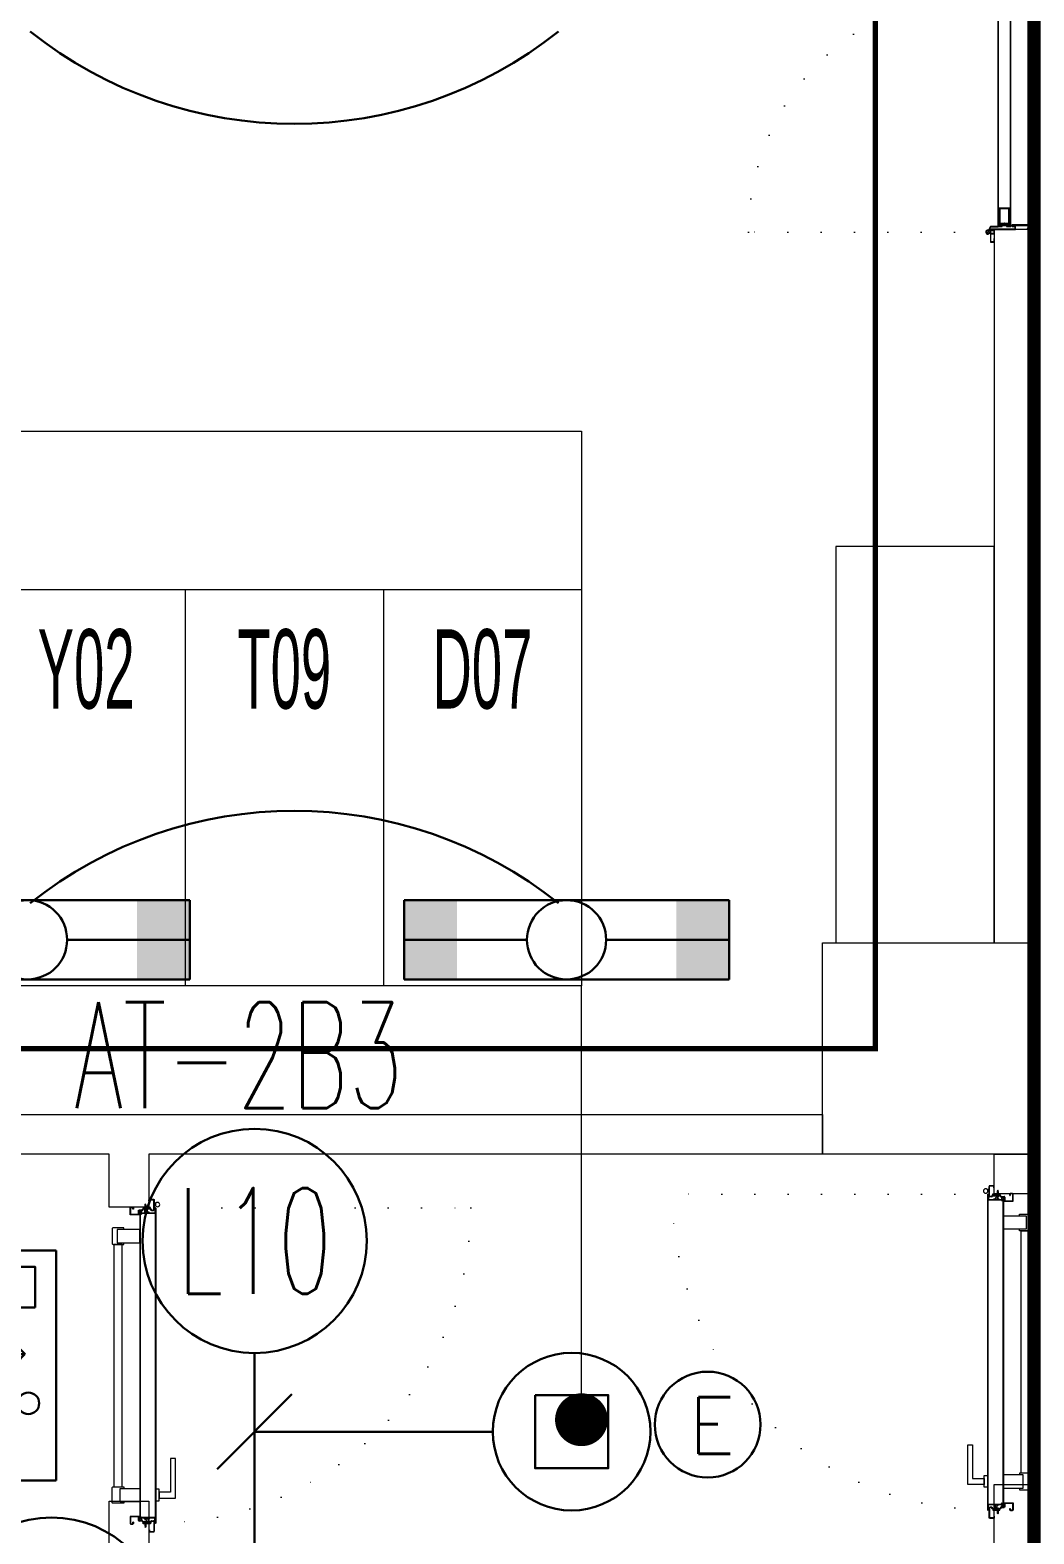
# Model space of a CAD drawing. Header units: metres. Extents: x -13316 to 152404, y -3899 to 30226.
# Drawn here: x 62760 to 63140, y 3376 to 3946 of the extents above; entities that cross this region are included whole.
import ezdxf
from ezdxf.enums import TextEntityAlignment as Align

# ---------------------------------------------------------------- set-up
doc = ezdxf.new("R2010")
doc.units = ezdxf.units.M
doc.header["$LTSCALE"] = 100
doc.header["$MEASUREMENT"] = 0
doc.linetypes.add('DOT2', pattern=[0.125, 0, -0.125])
doc.linetypes.add('HIDDEN', pattern=[0.375, 0.25, -0.125])
doc.layers.get('0').update_dxf_attribs({"color": 9, "lineweight": 9})
for name, color, linetype, lineweight in [('00', 9, 'Continuous', 9), ('01', 9, 'Continuous', 9), ('05', 9, 'Continuous', 9), ('06B', 9, 'Continuous', 9), ('06C', 9, 'Continuous', 9), ('06D', 9, 'Continuous', 9), ('09', 9, 'Continuous', 9), ('10', 9, 'Continuous', 9), ('14', 9, 'Continuous', 9), ('20', 9, 'DOT2', 9), ('21_mahal200', 9, 'Continuous', 9), ('E-1x8 W ACİL ÇIKIŞ ARMATÜRÜ (TİP2)', 7, 'Continuous', 30), ('E-2x36 W SIVAÜSTÜ FLUORESAN ARMATÜR (ETANŞ)', 7, 'Continuous', 30), ('E-60W PL DOWNLIGHT ARMATÜR (SIVAÜSTÜ)', 7, 'Continuous', 30), ('E-ACİL AYDINLATMA KİTİ', 7, 'Continuous', 30), ('E-KABLO', 7, 'Continuous', 30), ('E-LINYE', 7, 'Continuous', 30)]:
    doc.layers.add(name, color=color, linetype=linetype, lineweight=lineweight)
doc.styles.add('Arial', font='arial.ttf', dxfattribs={"height": 2.5})
doc.styles.add('E-YAZI', font='txttw.shx')
doc.styles.add('MuuM_TEXT-STANDART', font='ARIALN.TTF')
doc.dimstyles.new('MuuM_DIM200', dxfattribs={"dimscale": 20, "dimtxt": 2, "dimasz": 1, "dimexe": 1, "dimexo": 1, "dimgap": 1, "dimtad": 1, "dimdec": 1, "dimrnd": 0.5, "dimdsep": 46, "dimtxsty": 'MuuM_TEXT-STANDART', "dimblk": 'ARCHTICK', "dimcen": 0, "dimdle": 0.15, "dimclrd": 256, "dimclre": 256, "dimclrt": 256, "dimadec": 0, "dimazin": 0, "dimtfac": 5, "dimtdec": 1, "dimtix": 1, "dimtmove": 2, "dimatfit": 3, "dimldrblk": 'DOT', "dimfxl": 3, "dimfxlon": 1, "dimtolj": 1, "dimlwd": -1, "dimlwe": -1, "dimarcsym": 0})

# ---------------------------------------------------------------- blocks, each defined once
blk = doc.blocks.new('100_1x8 W ACİL ÇIKIŞ ARMATÜRÜ (TİP2)')
at = {"layer": 'E-1x8 W ACİL ÇIKIŞ ARMATÜRÜ (TİP2)', "color": 4}
for p, q in [((-3.4, 0), (-3.4, 3.4)), ((-3.4, 3.4), (3.4, 3.4)), ((3.4, 3.4), (3.4, 0)), ((3.4, 0), (-3.4, 0))]:
    blk.add_line(p, q, dxfattribs=at)
at = {"layer": 'E-1x8 W ACİL ÇIKIŞ ARMATÜRÜ (TİP2)', "color": 1}
for p, q in [((-1.305, 2.317), (-2.331, 0.937)), ((-0.16, 1.989), (0.335, 2.471)), ((0.34, 2.476), (0.34, 0.934)), ((0.34, 2.476), (0.84, 1.989)), ((-1.882, 2.125), (-2.072, 1.87)), ((-1.448, 2.125), (-1.882, 2.125)), ((-1.484, 1.378), (-1.818, 1.627)), ((-2.821, 0.937), (-2.331, 0.937)), ((-1.608, 1.01), (-2.039, 1.33)), ((-1.608, 1.01), (-1.608, 0.516))]:
    blk.add_line(p, q, dxfattribs=at)
blk.add_lwpolyline([(1.715, 2.777), (2.92, 2.777), (2.92, 0.623), (1.715, 0.623)], close=True, dxfattribs=at)
blk.add_circle((-1.115, 2.574), 0.32, dxfattribs=at)
blk = doc.blocks.new('100_60W PL DOWNLIGHT ARMATÜR (SIVAÜSTÜ)')
at = {"layer": 'E-60W PL DOWNLIGHT ARMATÜR (SIVAÜSTÜ)', "color": 3}
blk.add_lwpolyline([(-0.865, 0.865), (0.865, 0.865), (0.865, -0.865), (-0.865, -0.865)], close=True, dxfattribs=at)
at = {"layer": 'E-60W PL DOWNLIGHT ARMATÜR (SIVAÜSTÜ)', "color": 4}
blk.add_circle((0, 0), 1.865, dxfattribs=at)
blk = doc.blocks.new('100_ACİL AYDINLATMA KİTİ')
at = {"layer": 'E-ACİL AYDINLATMA KİTİ', "color": 3}
blk.add_circle((0, 0), 1.251, dxfattribs=at)
at = {"layer": 'E-ACİL AYDINLATMA KİTİ', "color": 3, "style": 'E-YAZI'}
blk.add_text('E', height=1.34, dxfattribs=at).set_placement((-0.448, -0.694))
blk = doc.blocks.new('100_2x36 W SIVAÜSTÜ FLUORESAN ARMATÜR (ETANŞ)')
at = {"layer": 'E-2x36 W SIVAÜSTÜ FLUORESAN ARMATÜR (ETANŞ)', "color": 4}
for p, q in [((-6.15, 1.5), (6.15, 1.5)), ((-6.15, 1.5), (-6.15, -1.5)), ((6.15, 1.5), (6.15, -1.5)), ((-1.5, 0), (-6.15, 0)), ((1.5, 0), (6.15, 0)), ((-6.15, -1.5), (6.15, -1.5))]:
    blk.add_line(p, q, dxfattribs=at)
blk.add_circle((0, 0), 1.5, dxfattribs=at)
for points in [[(-4.15, 1.5), (-4.15, -1.5), (-6.15, 1.5), (-6.15, -1.5)], [(4.15, 1.5), (4.15, -1.5), (6.15, 1.5), (6.15, -1.5)]]:
    blk.add_solid(points, dxfattribs=at)
blk = doc.blocks.new('p-kolon_80x80')
blk.add_lwpolyline([(-40, -40), (40, -40), (40, 40), (-40, 40)], close=True)
blk = doc.blocks.new('1.bod.mimari.elk')
at = {"layer": '01', "xscale": -1, "rotation": 180}
blk.add_blockref('p-kolon_80x80', (6780, -5390), dxfattribs=at)
blk = doc.blocks.new('p-işyeri')
at = {"color": 0, "const_width": 2}
blk.add_lwpolyline([(200, 0), (200, 700), (-200, 700), (-200, 0)], close=True, dxfattribs=at)
blk = doc.blocks.new('*U21')
at = {"ltscale": 15}
for p, q in [((-24.9, 0.9), (-25.7, 0)), ((-24.9, -0.9), (-25.7, 0)), ((-22.9, 1.5), (-24.9, 0.9)), ((-22.9, 1.5), (-22.9, -1.5)), ((-21.2, -2.7), (-18.1, 2.8)), ((-21, -2.7), (-17.9, 2.7)), ((-19.7, -2.7), (-16.6, 2.8)), ((-19.5, -2.7), (-16.4, 2.7)), ((-18.5, 1.5), (-18.3, 2)), ((-18.2, -2.7), (-15.1, 2.8)), ((-18, -2.7), (-14.9, 2.7)), ((-17, 1.5), (-16.8, 2)), ((-16.7, -2.7), (-13.6, 2.8)), ((-16.5, -2.7), (-13.4, 2.7)), ((-15.5, 1.5), (-15.3, 2)), ((-15.2, -2.7), (-12.1, 2.8)), ((-15, -2.7), (-11.9, 2.7)), ((-14, 1.5), (-13.8, 2)), ((-13.7, -2.7), (-10.6, 2.8)), ((-13.5, -2.7), (-10.4, 2.7)), ((-12.5, 1.5), (-12.3, 2)), ((-12.2, -2.7), (-9.1, 2.8)), ((-12, -2.7), (-8.9, 2.7)), ((-11, 1.5), (-10.8, 2)), ((-10.7, -2.7), (-7.6, 2.8)), ((-10.5, -2.7), (-7.4, 2.7)), ((-9.5, 1.5), (-9.3, 2)), ((-9.2, -2.7), (-6.1, 2.8)), ((-9, -2.7), (-5.9, 2.7)), ((-8, 1.5), (-7.8, 2)), ((-7.7, -2.7), (-4.6, 2.8)), ((-7.5, -2.7), (-4.4, 2.7)), ((-6.5, 1.5), (-6.3, 2)), ((-6.2, -2.7), (-3.1, 2.8)), ((-6, -2.7), (-2.9, 2.7)), ((-5, 1.5), (-4.8, 2)), ((-4.7, -2.7), (-1.6, 2.8)), ((-4.5, -2.7), (-1.4, 2.7)), ((-3.5, 1.5), (-3.3, 2)), ((-2, 1.5), (-1.8, 2)), ((-0.5, 4.2), (-1.5, 1.5)), ((0, 0.5), (-0.6, 0.5)), ((-24.9, -0.9), (-22.9, -1.5)), ((-8.6, -1.5), (-22.9, -1.5)), ((-21.2, -2.7), (-20.9, -1.5)), ((-20.3, -1.5), (-19.1, -1.5)), ((-19.7, -2.7), (-19.4, -1.5)), ((-18.8, -1.5), (-17.6, -1.5)), ((-18.2, -2.7), (-17.9, -1.5)), ((-17.3, -1.5), (-16.1, -1.5)), ((-16.7, -2.7), (-16.4, -1.5)), ((-15.8, -1.5), (-14.6, -1.5)), ((-15.2, -2.7), (-14.9, -1.5)), ((-14.3, -1.5), (-13.1, -1.5)), ((-13.7, -2.7), (-13.4, -1.5)), ((-12.8, -1.5), (-11.6, -1.5)), ((-12.2, -2.7), (-11.9, -1.5)), ((-11.3, -1.5), (-10.1, -1.5)), ((-10.7, -2.7), (-10.4, -1.5)), ((-9.8, -1.5), (-8.6, -1.5)), ((-9.2, -2.7), (-8.9, -1.5)), ((-8.3, -1.5), (-7.1, -1.5)), ((-7.7, -2.7), (-7.4, -1.5)), ((-6.8, -1.5), (-5.6, -1.5)), ((-6.2, -2.7), (-5.9, -1.5)), ((-5.3, -1.5), (-4.1, -1.5)), ((-4.7, -2.7), (-4.4, -1.5)), ((-3.8, -1.5), (-2.1, -1.5)), ((-0.5, -4.2), (-1.5, -1.5)), ((0, -0.5), (-0.6, -0.5))]:
    blk.add_line(p, q, dxfattribs=at)
for p, q in [((-6.9, 1.5), (-22.9, 1.5)), ((-17.4, 1.5), (-18.6, 1.5)), ((-15.9, 1.5), (-17.1, 1.5)), ((-14.4, 1.5), (-15.6, 1.5)), ((-12.9, 1.5), (-14.1, 1.5)), ((-11.4, 1.5), (-12.6, 1.5)), ((-9.9, 1.5), (-11.1, 1.5)), ((-8.4, 1.5), (-9.6, 1.5)), ((-6.9, 1.5), (-8.1, 1.5)), ((-5.4, 1.5), (-6.6, 1.5)), ((-3.9, 1.5), (-5.1, 1.5)), ((-2.4, 1.5), (-3.6, 1.5)), ((-1.5, 1.5), (-2.1, 1.5)), ((0, 0.5), (0, 4.1)), ((-1.5, -1.5), (-2.1, -1.5)), ((0, -0.5), (0, -4.1))]:
    blk.add_line(p, q)
for centre, radius, start, end in [((-26, 3.9), 3.92, 274.361, 322.10246), ((-26, -3.9), 3.92, 37.89754, 85.639), ((-18, 2.8), 0.0971, 330.32042, 150.32042), ((-16.5, 2.8), 0.0971, 330.32042, 150.32042), ((-15, 2.8), 0.0971, 330.32042, 150.32042), ((-13.5, 2.8), 0.0971, 330.32042, 150.32042), ((-12, 2.8), 0.0971, 330.32042, 150.32042), ((-10.5, 2.8), 0.0971, 330.32042, 150.32042), ((-9, 2.8), 0.0971, 330.32042, 150.32042), ((-7.5, 2.8), 0.0971, 330.32042, 150.32042), ((-6, 2.8), 0.0971, 330.32042, 150.32042), ((-4.5, 2.8), 0.0971, 330.32042, 150.32042), ((-3, 2.8), 0.0971, 330.32042, 150.32042), ((-1.5, 2.8), 0.0971, 330.32042, 150.32042), ((-0.6, 0), 0.486, 90, 270), ((-0.3, 4.1), 0.25, 0, 150.08641), ((-21.1, -2.7), 0.0971, 150.32042, 330.32042), ((-19.6, -2.7), 0.0971, 150.32042, 330.32042), ((-18.1, -2.7), 0.0971, 150.32042, 330.32042), ((-16.6, -2.7), 0.0971, 150.32042, 330.32042), ((-15.1, -2.7), 0.0971, 150.32042, 330.32042), ((-13.6, -2.7), 0.0971, 150.32042, 330.32042), ((-12.1, -2.7), 0.0971, 150.32042, 330.32042), ((-10.6, -2.7), 0.0971, 150.32042, 330.32042), ((-9.1, -2.7), 0.0971, 150.32042, 330.32042), ((-7.6, -2.7), 0.0971, 150.32042, 330.32042), ((-6.1, -2.7), 0.0971, 150.32042, 330.32042), ((-4.6, -2.7), 0.0971, 150.32042, 330.32042), ((-0.3, -4.1), 0.25, 209.91359, 0)]:
    blk.add_arc(centre, radius, start, end, dxfattribs=at)
blk = doc.blocks.new('conta')
at = {"ltscale": 10}
for p, q in [((-2649.88, 5344.46), (-2649.78, 5344.3)), ((-2649.87, 5345.53), (-2649.81, 5345.61)), ((-2649.78, 5344.3), (-2649.74, 5344.3)), ((-2649.72, 5345.4), (-2649.28, 5345.4)), ((-2649.25, 5345.41), (-2649.09, 5345.51)), ((-2648.97, 5344.05), (-2648.78, 5343.8)), ((-2648.87, 5344.09), (-2648.7, 5343.86)), ((-2648.83, 5344.87), (-2648.56, 5345.24)), ((-2648.77, 5345.12), (-2648.63, 5345.3)), ((-2648.71, 5343.79), (-2648.71, 5343.79)), ((-2648.56, 5345.31), (-2648.56, 5345.31))]:
    blk.add_line(p, q, dxfattribs=at)
for centre, radius, start, end in [((-2653.03, 5345), 3.19, 350.46739, 8.93723), ((-2649.87, 5344.47), 0.02, 170.46739, 213.74513), ((-2649.83, 5345.5), 0.05, 140.63452, 188.93723), ((-2649.74, 5345.58), 0.0696, 22.24275, 159.25804), ((-2650.94, 5345.01), 1.24, 340.33821, 16.77718), ((-2649.74, 5344.58), 0.03, 160.33821, 273.26661), ((-2649.72, 5345.37), 0.03, 90, 196.77718), ((-2649.56, 5341.55), 3.01, 80.43616, 93.26661), ((-2649.28, 5345.45), 0.05, 270, 303.00619), ((-2649.22, 5344.14), 0.231, 353.95711, 81.90038), ((-2649.08, 5345.49), 0.03, 4.79721, 123.00619), ((-2649.06, 5344.54), 0.03, 260.43616, 338.70659), ((-2650.22, 5344.99), 1.27, 338.70659, 23.04177), ((-2648.89, 5344.11), 0.1, 173.95711, 217.26527), ((-2649.01, 5345.57), 0.05, 18.79511, 42.1429), ((-2651.17, 5344.83), 2.33, 7.58966, 18.79511), ((-2658.2, 5345.19), 9.36, 353.68569, 357.8537), ((-2648.79, 5344.15), 0.1, 173.68569, 217.26527), ((-2648.81, 5345.15), 0.05, 187.58966, 322.73473), ((-2648.79, 5344.84), 0.05, 142.73473, 180.2669), ((-2648.74, 5343.83), 0.05, 217.26527, 307.26527), ((-2648.74, 5343.83), 0.05, 307.26527, 37.26527), ((-2648.59, 5345.27), 0.05, 52.73473, 142.73473), ((-2648.59, 5345.27), 0.05, 322.73473, 52.73473)]:
    blk.add_arc(centre, radius, start, end, dxfattribs=at)
for points, knots in [([(-2649.74, 5344.31), (-2649.74, 5344.34), (-2649.7, 5344.52), (-2649.59, 5344.33), (-2649.34, 5344.36), (-2649.23, 5344.37), (-2649.18, 5344.37)], [0, 0, 0, 0, 0.1008757, 0.3841126, 0.5436166, 0.6906785, 0.6906785, 0.6906785, 0.6906785]), ([(-2648.98, 5345.6), (-2649, 5345.63), (-2649.09, 5345.71), (-2649.23, 5345.44), (-2649.32, 5345.74), (-2649.39, 5345.46), (-2649.51, 5345.75), (-2649.59, 5345.5), (-2649.65, 5345.57), (-2649.68, 5345.61)], [0.0086373, 0.0086373, 0.0086373, 0.0086373, 0.1097304, 0.3133405, 0.4430081, 0.5658764, 0.7165186, 0.8527974, 0.9648495, 0.9648495, 0.9648495, 0.9648495])]:
    blk.add_open_spline(points, degree=3, knots=knots, dxfattribs=at)
blk = doc.blocks.new('p-yn_sackasa')
at = {"layer": '10', "linetype": 'Continuous'}
for p, q in [((0, 6.16), (0, 6.9)), ((0.01, 6.9), (0.01, 6.15)), ((0.14, 6.9), (0.14, 6.16)), ((0.15, 6.9), (0.15, 6.16)), ((2.69, 7.16), (0.26, 7.16)), ((2.69, 7.15), (0.26, 7.15)), ((2.69, 7.02), (0.26, 7.02)), ((0.26, 7.01), (2.69, 7.01)), ((0.26, 6.05), (0.76, 6.05)), ((0.75, 6.04), (0.26, 6.04)), ((0.26, 5.91), (0.75, 5.91)), ((0.76, 5.9), (0.26, 5.9)), ((0.75, 5.91), (0.75, 6.04)), ((0.76, 5.9), (0.76, 6.05)), ((2.8, 3.29), (2.8, 6.9)), ((2.81, 3.29), (2.81, 6.9)), ((2.94, 3.29), (2.94, 6.9)), ((2.95, 3.29), (2.95, 6.9)), ((-2.19, 0), (-2.19, -0.15)), ((0.67, -0.71), (0.67, 2.27)), ((0.69, -0.71), (0.69, 2.27)), ((0.81, -0.71), (0.81, 2.27)), ((0.83, -0.71), (0.83, 2.27)), ((0.92, 2.33), (0.95, 2.32)), ((0.93, 2.34), (0.95, 2.33)), ((1.01, 2.46), (0.99, 2.47)), ((0.99, 2.46), (1.01, 2.45)), ((1.11, 2.52), (1.11, 3.73)), ((1.12, 2.52), (1.12, 3.73)), ((1.25, 3.73), (1.25, 2.52)), ((1.26, 2.52), (1.26, 3.73)), ((1.37, 3.98), (2.49, 3.98)), ((2.49, 3.97), (1.37, 3.97)), ((1.37, 3.84), (2.49, 3.84)), ((2.49, 3.83), (1.37, 3.83)), ((2.6, 3.69), (2.5, 3.36)), ((2.51, 3.35), (2.61, 3.69)), ((2.73, 3.65), (2.63, 3.32)), ((2.74, 3.64), (2.64, 3.31)), ((-2.95, -0.25), (-2.95, -1.75)), ((-2.94, -1.75), (-2.94, -0.25)), ((-2.81, -0.25), (-2.81, -1.75)), ((-2.8, -0.25), (-2.8, -1.75)), ((-2.19, 0), (-2.7, 0)), ((-2.2, -0.01), (-2.7, -0.01)), ((-2.2, -0.14), (-2.7, -0.14)), ((-2.19, -0.15), (-2.7, -0.15)), ((1.01, -1.85), (-2.7, -1.85)), ((1.01, -1.86), (-2.7, -1.86)), ((-2.7, -1.99), (1.01, -1.99)), ((1.01, -2), (-2.7, -2)), ((-2.2, -0.14), (-2.2, -0.01)), ((0.92, -0.77), (0.95, -0.76)), ((0.93, -0.78), (0.95, -0.77)), ((0.99, -0.89), (1.01, -0.88)), ((1.01, -0.89), (0.99, -0.91)), ((1.11, -0.96), (1.11, -1.75)), ((1.12, -0.96), (1.12, -1.75)), ((1.25, -0.96), (1.25, -1.75)), ((1.26, -0.96), (1.26, -1.75))]:
    blk.add_line(p, q, dxfattribs=at)
for points in [[(0.15, 2.14), (0.67, 2.14), (0.67, -0.54), (0.15, -0.54)], [(0.15, 2.14), (0.41, 2.14), (0.41, -0.54), (0.15, -0.54)]]:
    blk.add_lwpolyline(points, close=True, dxfattribs=at)
for centre, radius, start, end in [((0.26, 6.9), 0.261, 90, 180), ((0.26, 6.16), 0.261, 180, 270), ((0.26, 6.9), 0.249, 90, 180), ((0.26, 6.16), 0.249, 181.345, 271.3502), ((0.26, 6.9), 0.122, 90, 180), ((0.26, 6.16), 0.122, 180, 270), ((0.26, 6.9), 0.11, 90, 180), ((0.26, 6.16), 0.11, 180, 270), ((2.69, 6.9), 0.261, 0, 90), ((2.69, 6.9), 0.249, 0, 90), ((2.69, 6.9), 0.122, 0, 90), ((2.69, 6.9), 0.11, 0, 90), ((0.89, 2.27), 0.219, 63.2153, 180), ((0.89, 2.27), 0.206, 63.2169, 180), ((0.89, 2.27), 0.0801, 63.215, 180), ((0.89, 2.27), 0.0674, 63.2144, 180), ((1.04, 2.52), 0.206, 243.2197, 0), ((1.04, 2.52), 0.219, 243.2148, 0), ((1.04, 2.52), 0.0801, 243.2203, 0), ((1.04, 2.52), 0.0674, 243.2129, 0), ((1.37, 3.73), 0.253, 90, 180), ((1.37, 3.73), 0.24, 90, 180), ((1.37, 3.73), 0.114, 90, 180), ((1.37, 3.73), 0.101, 90, 180), ((2.49, 3.72), 0.261, 342.8602, 90), ((2.49, 3.72), 0.249, 342.8613, 90), ((2.49, 3.72), 0.122, 342.8607, 90), ((2.49, 3.72), 0.11, 342.8621, 90), ((2.72, 3.29), 0.232, 162.8601, 0), ((2.72, 3.29), 0.219, 162.8613, 0), ((2.72, 3.29), 0.0927, 162.8605, 0), ((2.72, 3.29), 0.0801, 162.8624, 0), ((-2.7, -0.25), 0.253, 90, 180), ((-2.7, -1.75), 0.253, 180, 270), ((-2.7, -0.25), 0.24, 90, 180), ((-2.7, -1.75), 0.24, 180, 270), ((-2.7, -0.25), 0.114, 90, 180), ((-2.7, -1.75), 0.114, 180, 270), ((-2.7, -0.25), 0.101, 90, 180), ((-2.7, -1.75), 0.101, 180, 270), ((0.89, -0.71), 0.219, 180, 296.785), ((0.89, -0.71), 0.206, 180, 296.7851), ((0.89, -0.71), 0.0801, 180, 296.785), ((0.89, -0.71), 0.0674, 180, 180.5245), ((0.89, -0.71), 0.0674, 180, 296.7871), ((1.04, -0.96), 0.219, 0, 116.7854), ((1.04, -0.96), 0.206, 0, 116.7836), ((1.04, -0.96), 0.0801, 0, 116.7811), ((1.04, -0.96), 0.0674, 0, 116.7871), ((1.01, -1.75), 0.114, 270, 0), ((1.01, -1.75), 0.24, 270, 0), ((1.01, -1.75), 0.101, 270, 0), ((1.01, -1.75), 0.253, 270, 0)]:
    blk.add_arc(centre, radius, start, end, dxfattribs=at)
at = {"layer": '10', "xscale": 0.0842696629213483, "yscale": 0.0842696629213483, "zscale": 0.0842696629213483}
blk.add_blockref('*U21', (0.95, 1.35), dxfattribs=at)
at = {"layer": '14', "xscale": -0.7887640449438696, "yscale": 0.7887640449438696, "zscale": 0.7887640449438204, "rotation": 90}
blk.add_blockref('conta', (4217.78, -2086.42), dxfattribs=at)
blk = doc.blocks.new('*U629')
at = {"layer": '06D'}
for points in [[(8.5, 9.56), (7.87, 9.56), (7.87, 13.56, -0.414214), (8.25, 13.93), (13.75, 13.93, -0.414214), (14.12, 13.56), (14.12, 9.56), (13.5, 9.56)], [(111.5, 9.56), (112.12, 9.56), (112.12, 13.56, 0.414214), (111.75, 13.93), (106.25, 13.93, 0.414214), (105.87, 13.56), (105.87, 9.56), (106.5, 9.56)]]:
    blk.add_lwpolyline(points, format="xyb", dxfattribs=at)
for points in [[(8.5, 12.06), (13.5, 12.06), (13.5, 3.44), (8.5, 3.44)], [(14.12, 13.31), (105.87, 13.31), (105.87, 10.18), (14.12, 10.18)], [(111.5, 10.94), (106.5, 10.94), (106.5, 3.44), (111.5, 3.44)]]:
    blk.add_lwpolyline(points, close=True, dxfattribs=at)
for points in [[(110.12, -3.81), (110.12, -10.06), (95.12, -10.06), (95.12, -8.19), (107.87, -8.19), (107.87, -8.19), (107.87, -3.81), (110.12, -3.81)], [(111.2, -2.56), (111.2, -3.81), (106.8, -3.81), (106.8, -2.56), (111.2, -2.56)]]:
    blk.add_lwpolyline(points, dxfattribs=at)
at = {"layer": '10', "ltscale": 10}
for p, q in [((2, 1.51), (1, 1.51)), ((2, 1.31), (1, 1.31)), ((1, 0.91), (2, 0.26)), ((2, 0.26), (2, 1.76)), ((2, 1.76), (2.3, 1.76)), ((2, -0.17), (2, 0.26)), ((2.3, -2.19), (2.3, 3.34)), ((2.3, 1.76), (2.3, 0.26)), ((2.3, 0.26), (2.3, -0.17)), ((2.4, 3.44), (117.6, 3.44)), ((2.45, -2.29), (2.45, 3.24)), ((2.5, 3.29), (117.5, 3.29)), ((117.55, -2.29), (117.55, 3.24)), ((117.7, -2.19), (117.7, 3.34)), ((117.7, 1.76), (118, 1.76)), ((117.7, 1.33), (117.7, 1.76)), ((117.7, 1.76), (118, 1.76)), ((117.7, 1.33), (117.7, 1.76)), ((117.7, -0.17), (117.7, 1.33)), ((117.7, -0.17), (117.7, 1.33)), ((118, 1.76), (118, 1.33)), ((118, 1.76), (118, 1.33)), ((118, 1.33), (118, -0.17)), ((119, 0.68), (118, 1.33)), ((118, 1.33), (118, -0.17)), ((119, 0.68), (118, 1.33)), ((118, 0.28), (119, 0.28)), ((118, 0.28), (119, 0.28)), ((118, 0.08), (119, 0.08)), ((118, 0.08), (119, 0.08)), ((-1.6, -2.73), (-1.73, -2.62)), ((-1.6, -2.73), (-1.73, -2.62)), ((-1.22, -2.16), (-1.22, -2.29)), ((-1.22, -2.16), (-1.05, -2.16)), ((-1.22, -2.16), (-1.22, -2.29)), ((-1.22, -2.16), (-1.05, -2.16)), ((-1.05, -2), (-1.05, -2.43)), ((-1.05, -2), (-1.05, -2.43)), ((-0.84, -2), (-0.84, -2.43)), ((-0.84, -2), (-0.84, -2.43)), ((0.3, -2.46), (0.3, -2.34)), ((0.4, -2.24), (2.25, -2.24)), ((0.4, -2.56), (119.6, -2.56)), ((0.45, -2.41), (0.45, -2.39)), ((0.45, -2.39), (2.35, -2.39)), ((0.45, -2.41), (119.54, -2.41)), ((2.3, -0.17), (2, -0.17)), ((119.54, -2.39), (117.65, -2.39)), ((118, -0.17), (117.7, -0.17)), ((118, -0.17), (117.7, -0.17)), ((119.6, -2.24), (117.75, -2.24)), ((119.55, -2.41), (119.55, -2.39)), ((119.7, -2.46), (119.7, -2.34))]:
    blk.add_line(p, q, dxfattribs=at)
blk.add_circle((-0.95, -3.26), 0.843, dxfattribs=at)
blk.add_circle((-0.95, -3.26), 0.843, dxfattribs=at)
for centre, radius, start, end in [((2.4, 3.34), 0.1, 90, 180), ((2.5, 3.24), 0.05, 90, 180), ((117.56, 3.3), 0.141, 14.9271, 75.0729), ((-0.95, -3.26), 1.01, 105.7139, 140.5908), ((-0.95, -3.26), 1.01, 105.7139, 140.5908), ((-0.42, -2.26), 0.428, 142.379, 203.648), ((-0.42, -2.26), 0.428, 142.379, 203.648), ((-0.42, -2.26), 0.302, 119.9685, 254.4476), ((-0.42, -2.26), 0.302, 119.9685, 254.4476), ((0.4, -2.34), 0.1, 90, 180), ((0.4, -2.46), 0.1, 180, 270), ((0.45, -2.39), 0.005, 90, 180), ((0.45, -2.41), 0.005, 180, 270), ((2.25, -2.19), 0.05, 270, 0), ((2.35, -2.29), 0.1, 270, 0), ((117.65, -2.29), 0.1, 180, 270), ((117.75, -2.19), 0.05, 180, 270), ((119.54, -2.39), 0.005, 0, 90), ((119.54, -2.41), 0.005, 270, 360), ((119.6, -2.34), 0.1, 0, 90), ((119.6, -2.46), 0.1, 270, 0)]:
    blk.add_arc(centre, radius, start, end, dxfattribs=at)
at = {"layer": '20'}
blk.add_lwpolyline([(0.3, -2.4), (0.3, -121.8, 0.414214), (119.7, -2.4, -1)], format="xyb", dxfattribs=at)
blk.add_blockref('p-yn_sackasa', (0, 0))
at = {"xscale": -1}
blk.add_blockref('p-yn_sackasa', (120, 0), dxfattribs=at)
blk = doc.blocks.new('prf-scr2')
at = {"linetype": 'DOT2', "ltscale": 10}
blk.add_line((0, 0.19), (0, -1.06), dxfattribs=at)
for p, q in [((0.09, -0.24), (-0.09, -0.2)), ((-0.09, -0.24), (0.09, -0.28)), ((0.09, -0.32), (-0.09, -0.28)), ((-0.09, -0.32), (0.09, -0.36)), ((0.09, -0.4), (-0.09, -0.36)), ((-0.09, -0.4), (0.09, -0.44)), ((0.09, -0.48), (-0.09, -0.44)), ((-0.09, -0.48), (0.09, -0.52)), ((0.09, -0.56), (-0.09, -0.52)), ((-0.09, -0.56), (0.09, -0.6)), ((0.09, -0.64), (-0.09, -0.6)), ((-0.09, -0.64), (0.09, -0.68)), ((0.09, -0.72), (-0.09, -0.68)), ((-0.09, -0.72), (0.09, -0.76)), ((0.06, -0.84), (-0.08, -0.76)), ((-0.07, -0.8), (0.06, -0.84)), ((0.09, -0.17), (0, -0.15)), ((0, -0.18), (0.09, -0.2))]:
    blk.add_line(p, q)
blk.add_lwpolyline([(0.23, 0), (-0.23, 0), (-0.23, -0.01), (-0.12, -0.14), (0.12, -0.14), (0.23, -0.01), (0.23, 0)], close=True)
for points in [[(0.23, -0.01), (-0.23, -0.01)], [(-0.09, -0.14), (-0.09, -0.2), (-0.12, -0.22), (-0.12, -0.23), (-0.09, -0.24), (-0.09, -0.28), (-0.12, -0.3), (-0.12, -0.31), (-0.09, -0.32), (-0.09, -0.36), (-0.12, -0.38), (-0.12, -0.39), (-0.09, -0.4), (-0.09, -0.44), (-0.12, -0.46), (-0.12, -0.46), (-0.09, -0.48), (-0.09, -0.52), (-0.12, -0.54), (-0.12, -0.54), (-0.09, -0.56), (-0.09, -0.6), (-0.12, -0.62), (-0.12, -0.62), (-0.09, -0.64), (-0.09, -0.68), (-0.12, -0.69), (-0.12, -0.7), (-0.09, -0.72), (-0.09, -0.73), (-0.08, -0.76), (-0.1, -0.77), (-0.1, -0.78), (-0.07, -0.8), (-0.01, -0.94), (0, -0.95), (0.01, -0.94), (0.08, -0.76), (0.09, -0.76), (0.12, -0.74), (0.12, -0.73), (0.09, -0.72), (0.09, -0.68), (0.12, -0.66), (0.12, -0.66), (0.09, -0.64), (0.09, -0.6), (0.12, -0.58), (0.12, -0.58), (0.09, -0.56), (0.09, -0.52), (0.12, -0.5), (0.12, -0.5), (0.09, -0.48), (0.09, -0.44), (0.12, -0.43), (0.12, -0.42), (0.09, -0.4), (0.09, -0.36), (0.12, -0.35), (0.12, -0.34), (0.09, -0.32), (0.09, -0.28), (0.12, -0.27), (0.12, -0.26), (0.09, -0.24), (0.09, -0.2), (0.12, -0.19), (0.12, -0.18), (0.09, -0.17), (0.09, -0.14)]]:
    blk.add_lwpolyline(points)
blk = doc.blocks.new('gr-p-barel kilitli kapı kolu')
at = {"flags": 128}
for points in [[(-0.9, 0.8), (-0.9, 4.9), (-11.7, 4.9), (-11.7, 6.7), (0.9, 6.7), (0.9, 0.8)], [(-0.8, 5), (0.8, 6.6)]]:
    blk.add_lwpolyline(points, dxfattribs=at)
blk.add_lwpolyline([(-2.75, 0), (-2.75, 0.7), (2.75, 0.7), (2.75, 0)])
blk.add_lwpolyline([(-1.3, 0.7), (1.3, 0.7), (1.3, 0.8), (-1.3, 0.8)], close=True)
blk = doc.blocks.new('p-de-02')
at = {"layer": '06C'}
blk.add_lwpolyline([(106.3, -16.61, 1), (106.3, -15.81), (104.3, -15.81), (104.3, -16.61), (106.41, -16.61)], format="xyb", dxfattribs=at)
blk.add_arc((106.3, -16.21), 0.5, 233.1301, 126.8699, dxfattribs=at)
at = {"layer": '09'}
for p, q in [((108.1, -16.71), (108.1, -16.55)), ((108.2, -16.71), (108.2, -16.55)), ((108.3, -16.55), (108.3, -16.71)), ((108.4, -16.71), (108.4, -16.55)), ((108.5, -16.55), (108.5, -16.71)), ((108.6, -16.71), (108.6, -16.55)), ((108.7, -16.55), (108.7, -16.71)), ((108.8, -16.55), (108.8, -16.71)), ((109.3, -21.85), (109.3, -21.7)), ((109.4, -21.7), (109.4, -21.85)), ((109.5, -21.85), (109.5, -21.7)), ((109.6, -21.7), (109.6, -21.85)), ((109.7, -21.85), (109.7, -21.7)), ((109.8, -21.7), (109.8, -21.85)), ((109.9, -21.85), (109.9, -21.7)), ((110, -21.85), (110, -21.7))]:
    blk.add_line(p, q, dxfattribs=at)
at = {"layer": '10'}
for points in [[(14.2, -6.8, -0.414214), (14.3, -6.7), (18.7, -6.7, -0.414214), (18.8, -6.8), (18.8, -14.1), (19, -14.1), (19, -6.8, 0.414214), (18.7, -6.5), (14.3, -6.5, 0.414214), (14, -6.8), (14, -7.7, 0.414214), (14.3, -8), (15.4, -8), (15.4, -7.8), (14.3, -7.8, -0.414214), (14.2, -7.7)], [(19, -9.7, -0.414214), (19.3, -9.4), (20.3, -9.4, -0.414214), (20.6, -9.7), (20.6, -16.1, -0.414214), (20.3, -16.4, -0.414214), (20, -16.1), (20, -15.2), (19, -15.2), (19, -24.2, -0.414214), (18.7, -24.5), (14.3, -24.5, -0.414214), (14, -24.2), (14, -23.3, -0.414214), (14.3, -23), (15.4, -23), (15.4, -23.2), (14.3, -23.2, 0.414214), (14.2, -23.3), (14.2, -24.2, 0.414214), (14.3, -24.3), (18.7, -24.3, 0.414214), (18.8, -24.2), (18.8, -15), (20.2, -15), (20.2, -16.1, 0.414214), (20.3, -16.2, 0.414214), (20.4, -16.1), (20.4, -9.7, 0.414214), (20.3, -9.6), (19.3, -9.6, 0.414214), (19.2, -9.7), (19.2, -10.6), (19, -10.6)], [(198.6, -9.7, 0.414214), (198.3, -9.4), (197.3, -9.4, 0.414214), (197, -9.7), (197, -16.1, 0.414214), (197.3, -16.4, 0.414214), (197.6, -16.1), (197.6, -15.2), (198.6, -15.2), (198.6, -24.2, 0.414214), (198.9, -24.5), (203.3, -24.5, 0.414214), (203.6, -24.2), (203.6, -23.3, 0.414214), (203.3, -23), (202.2, -23), (202.2, -23.2), (203.3, -23.2, -0.414214), (203.4, -23.3), (203.4, -24.2, -0.414214), (203.3, -24.3), (198.9, -24.3, -0.414214), (198.8, -24.2), (198.8, -15), (197.4, -15), (197.4, -16.1, -0.414214), (197.3, -16.2, -0.414214), (197.2, -16.1), (197.2, -9.7, -0.414214), (197.3, -9.6), (198.3, -9.6, -0.414214), (198.4, -9.7), (198.4, -10.6), (198.6, -10.6)], [(203.4, -6.8, 0.414214), (203.3, -6.7), (198.9, -6.7, 0.414214), (198.8, -6.8), (198.8, -14.1), (198.6, -14.1), (198.6, -6.8, -0.414214), (198.9, -6.5), (203.3, -6.5, -0.414214), (203.6, -6.8), (203.6, -7.7, -0.414214), (203.3, -8), (202.2, -8), (202.2, -7.8), (203.3, -7.8, 0.414214), (203.4, -7.7)], [(18.42, -25.01), (19.8, -24.37), (19.8, -21.5), (20, -21.5), (20, -24.5), (18.53, -25.18, -14.796002)], [(199.18, -25.01), (197.8, -24.37), (197.8, -21.5), (197.6, -21.5), (197.6, -24.5), (199.07, -25.18, 14.796002)]]:
    blk.add_lwpolyline(points, format="xyb", close=True, dxfattribs=at)
for points in [[(108.2, -20.05), (108.2, -18.05), (108.5, -18.05), (108.5, -17.01), (20.3, -17.01), (20.3, -18.05), (20.6, -18.05), (20.6, -20.05), (20.3, -20.05), (20.3, -18.35), (20, -18.35), (20, -16.71), (108.8, -16.71), (108.8, -18.35), (108.5, -18.35), (108.5, -20.05)], [(109.9, -20.05), (109.9, -18.05), (109.6, -18.05), (109.6, -17.01), (197.3, -17.01), (197.3, -18.05), (197, -18.05), (197, -20.05), (197.3, -20.05), (197.3, -18.35), (197.6, -18.35), (197.6, -16.71), (109.3, -16.71), (109.3, -18.35), (109.6, -18.35), (109.6, -20.05)], [(108.2, -18.05), (108.2, -20.05), (108.8, -20.05), (108.8, -21.7), (20, -21.7), (20, -20.05), (20.6, -20.05), (20.6, -18.05), (20.9, -18.05), (20.9, -20.35), (20.3, -20.35), (20.3, -21.4), (108.5, -21.4), (108.5, -20.35), (107.9, -20.35), (107.9, -18.05), (108.2, -18.05)], [(109.9, -18.05), (109.9, -20.05), (109.3, -20.05), (109.3, -21.7), (197.6, -21.7), (197.6, -20.05), (197, -20.05), (197, -18.05), (196.7, -18.05), (196.7, -20.35), (197.3, -20.35), (197.3, -21.4), (109.6, -21.4), (109.6, -20.35), (110.2, -20.35), (110.2, -18.05), (109.9, -18.05)]]:
    blk.add_lwpolyline(points, dxfattribs=at)
for points in [[(110, -16.05), (108.1, -16.05), (108.1, -16.55), (110.6, -16.55), (110.6, -16.55), (110.6, -16.05)], [(20.9, -17.2), (26.9, -17.2), (26.9, -21.2), (20.9, -21.2)], [(21.2, -17.5), (26.6, -17.5), (26.6, -20.9), (21.2, -20.9)], [(107.9, -17.2), (101.9, -17.2), (101.9, -21.2), (107.9, -21.2)], [(107.6, -17.5), (102.2, -17.5), (102.2, -20.9), (107.6, -20.9)], [(108.1, -22.35), (110, -22.35), (110, -21.85), (108.1, -21.85), (107.5, -21.85), (107.5, -22.35)], [(110.2, -17.2), (116.2, -17.2), (116.2, -21.2), (110.2, -21.2)], [(110.5, -17.5), (115.9, -17.5), (115.9, -20.9), (110.5, -20.9)], [(196.7, -17.2), (192.7, -17.2), (192.7, -21.2), (196.7, -21.2)], [(196.4, -17.5), (193, -17.5), (193, -20.9), (196.4, -20.9)]]:
    blk.add_lwpolyline(points, close=True, dxfattribs=at)
for centre in [(17.85, -25.5), (199.75, -25.5)]:
    blk.add_circle(centre, 0.55, dxfattribs=at)
at = {"layer": '20'}
for p, q in [((17.85, -25.5), (17.85, -116.03)), ((199.75, -25.5), (199.75, -116.03))]:
    blk.add_line(p, q, dxfattribs=at)
at = {"layer": '20', "linetype": 'HIDDEN'}
for points in [[(18.6, -24.3), (18.6, -23), (17.1, -23), (17.1, -24.3)], [(18.4, -24.99), (18.4, -23.2), (17.3, -23.2), (17.3, -24.99)], [(199, -24.3), (199, -23), (200.5, -23), (200.5, -24.3)], [(199.2, -24.99), (199.2, -23.2), (200.3, -23.2), (200.3, -24.99)]]:
    blk.add_lwpolyline(points, dxfattribs=at)
at = {"layer": '20'}
for centre, start, end in [((17.85, -25.5), 270, 2.4057), ((199.75, -25.5), 177.5943, 270)]:
    blk.add_arc(centre, 90.53, start, end, dxfattribs=at)
at = {"layer": '06B', "xscale": -1}
blk.add_blockref('gr-p-barel kilitli kapı kolu', (117.3, -16.69), dxfattribs=at)
at = {"layer": '06B', "rotation": 180}
blk.add_blockref('gr-p-barel kilitli kapı kolu', (117.3, -21.71), dxfattribs=at)
at = {"layer": '10', "xscale": -1, "rotation": 90}
for p in [(20.3, -19.2), (109.6, -19.2)]:
    blk.add_blockref('prf-scr2', p, dxfattribs=at)
at = {"layer": '10', "rotation": 270}
for p in [(108.5, -19.2), (197.3, -19.2)]:
    blk.add_blockref('prf-scr2', p, dxfattribs=at)
blk = doc.blocks.new('*U628')
at = {"layer": '06D'}
for points in [[(8.5, 9.56), (7.87, 9.56), (7.87, 13.56, -0.414214), (8.25, 13.93), (13.75, 13.93, -0.414214), (14.12, 13.56), (14.12, 9.56), (13.5, 9.56)], [(111.5, 9.56), (112.12, 9.56), (112.12, 13.56, 0.414214), (111.75, 13.93), (106.25, 13.93, 0.414214), (105.87, 13.56), (105.87, 9.56), (106.5, 9.56)]]:
    blk.add_lwpolyline(points, format="xyb", dxfattribs=at)
for points in [[(105.87, 13.31), (14.12, 13.31), (14.12, 10.18), (105.87, 10.18)], [(111.5, 12.06), (106.5, 12.06), (106.5, 3.44), (111.5, 3.44)], [(8.5, 10.94), (13.5, 10.94), (13.5, 3.44), (8.5, 3.44)]]:
    blk.add_lwpolyline(points, close=True, dxfattribs=at)
for points in [[(8.8, -2.56), (8.8, -3.81), (13.2, -3.81), (13.2, -2.56), (8.8, -2.56)], [(9.87, -3.81), (9.87, -10.06), (24.87, -10.06), (24.87, -8.19), (12.12, -8.19), (12.12, -8.19), (12.12, -3.81), (9.87, -3.81)]]:
    blk.add_lwpolyline(points, dxfattribs=at)
at = {"layer": '10', "ltscale": 10}
for p, q in [((1, 0.68), (2, 1.33)), ((1, 0.68), (2, 1.33)), ((2, 0.28), (1, 0.28)), ((2, 0.28), (1, 0.28)), ((2, 0.08), (1, 0.08)), ((2, 0.08), (1, 0.08)), ((2, 1.76), (2, 1.33)), ((2.3, 1.76), (2, 1.76)), ((2, 1.76), (2, 1.33)), ((2.3, 1.76), (2, 1.76)), ((2, 1.33), (2, -0.17)), ((2, 1.33), (2, -0.17)), ((2.3, -2.19), (2.3, 3.34)), ((2.3, 1.33), (2.3, 1.76)), ((2.3, 1.33), (2.3, 1.76)), ((2.3, -0.17), (2.3, 1.33)), ((2.3, -0.17), (2.3, 1.33)), ((117.6, 3.44), (2.4, 3.44)), ((2.45, -2.29), (2.45, 3.24)), ((117.5, 3.29), (2.5, 3.29)), ((117.55, -2.29), (117.55, 3.24)), ((117.7, -2.19), (117.7, 3.34)), ((117.7, 1.76), (117.7, 0.26)), ((118, 1.76), (117.7, 1.76)), ((117.7, 0.26), (117.7, -0.17)), ((118, 0.26), (118, 1.76)), ((118, 1.51), (119, 1.51)), ((118, 1.31), (119, 1.31)), ((119, 0.91), (118, 0.26)), ((118, -0.17), (118, 0.26)), ((0.3, -2.46), (0.3, -2.34)), ((0.4, -2.24), (2.25, -2.24)), ((119.6, -2.56), (0.4, -2.56)), ((0.45, -2.41), (0.45, -2.39)), ((0.45, -2.39), (2.35, -2.39)), ((119.54, -2.41), (0.45, -2.41)), ((2, -0.17), (2.3, -0.17)), ((2, -0.17), (2.3, -0.17)), ((119.54, -2.39), (117.65, -2.39)), ((117.7, -0.17), (118, -0.17)), ((119.6, -2.24), (117.75, -2.24)), ((119.55, -2.41), (119.55, -2.39)), ((119.7, -2.46), (119.7, -2.34)), ((120.84, -2), (120.84, -2.43)), ((120.84, -2), (120.84, -2.43)), ((121.05, -2), (121.05, -2.43)), ((121.05, -2), (121.05, -2.43)), ((121.22, -2.16), (121.05, -2.16)), ((121.22, -2.16), (121.05, -2.16)), ((121.22, -2.16), (121.22, -2.29)), ((121.22, -2.16), (121.22, -2.29)), ((121.6, -2.73), (121.73, -2.62)), ((121.6, -2.73), (121.73, -2.62))]:
    blk.add_line(p, q, dxfattribs=at)
blk.add_circle((120.95, -3.26), 0.843, dxfattribs=at)
blk.add_circle((120.95, -3.26), 0.843, dxfattribs=at)
for centre, radius, start, end in [((2.44, 3.3), 0.141, 104.9271, 165.0729), ((117.5, 3.24), 0.05, 0, 90), ((117.6, 3.34), 0.1, 0, 90), ((0.4, -2.34), 0.1, 90, 180), ((0.4, -2.46), 0.1, 180, 270), ((0.45, -2.39), 0.005, 90, 180), ((0.45, -2.41), 0.005, 180, 270), ((2.25, -2.19), 0.05, 270, 0), ((2.35, -2.29), 0.1, 270, 0), ((117.65, -2.29), 0.1, 180, 270), ((117.75, -2.19), 0.05, 180, 270), ((119.54, -2.39), 0.005, 0, 90), ((119.54, -2.41), 0.005, 270, 360), ((119.6, -2.34), 0.1, 0, 90), ((119.6, -2.46), 0.1, 270, 0), ((120.42, -2.26), 0.302, 285.5524, 60.0315), ((120.42, -2.26), 0.302, 285.5524, 60.0315), ((120.42, -2.26), 0.428, 336.352, 37.621), ((120.42, -2.26), 0.428, 336.352, 37.621), ((120.95, -3.26), 1.01, 39.4092, 74.2861), ((120.95, -3.26), 1.01, 39.4092, 74.2861)]:
    blk.add_arc(centre, radius, start, end, dxfattribs=at)
at = {"layer": '20'}
blk.add_lwpolyline([(119.7, -2.4), (119.7, -121.8, -0.414214), (0.3, -2.4, 1)], format="xyb", dxfattribs=at)
blk.add_blockref('p-yn_sackasa', (0, 0))
at = {"xscale": -1}
blk.add_blockref('p-yn_sackasa', (120, 0), dxfattribs=at)
blk = doc.blocks.new('p-birim')
blk.add_lwpolyline([(0, 0), (1, 0), (1, 1), (0, 1)], close=True)
blk = doc.blocks.new('_ArchTick')
at = {"color": 0, "linetype": 'ByBlock', "const_width": 0.15}
blk.add_lwpolyline([(-0.5, -0.5), (0.5, 0.5)], dxfattribs=at)
blk = doc.blocks.new('_Dot')
at = {"color": 0, "linetype": 'ByBlock', "lineweight": -2}
blk.add_line((-0.5, 0), (-1, 0), dxfattribs=at)
at = {"color": 0, "linetype": 'ByBlock', "const_width": 0.5}
blk.add_lwpolyline([(-0.25, 0, 1), (0.25, 0, 1)], format="xyb", close=True, dxfattribs=at)
blk = doc.blocks.new('0_roomno2')
blk.add_lwpolyline([(19.375, -10.5), (0, -10.5), (0, 0), (19.375, 0)], close=True)
for points in [[(0, -3), (19.375, -3)], [(8.125, -3), (8.125, -10.5)], [(11.875, -3), (11.875, -10.5)], [(15.625, -3), (15.625, -10.5)], [(0, -6.75), (8.125, -6.75)]]:
    blk.add_lwpolyline(points)
at = {"style": 'MuuM_TEXT-STANDART', "width": 0.6}
blk.add_text('H:', height=1.5, dxfattribs=at).set_placement((0.35, -8.608), align=Align.MIDDLE_LEFT)
at = {"style": 'Arial'}
blk.add_attdef('ODANO', (0, 1.17), '', height=2, dxfattribs=at)
blk.add_attdef('MEKANADI', text='', height=2, dxfattribs=at).set_placement((0.35, -3), align=Align.BOTTOM_LEFT)
at = {"style": 'MuuM_TEXT-STANDART', "width": 0.6}
for tag, p in [('YER01', (10, -4.5)), ('TAVAN01', (13.75, -4.5)), ('DUVAR01', (17.5, -4.5)), ('YER02', (10, -6.75)), ('TAVAN02', (13.75, -6.75)), ('DUVAR02', (17.5, -6.75)), ('YER03', (10, -9)), ('TAVAN03', (13.75, -9)), ('DUVAR03', (17.5, -9))]:
    blk.add_attdef(tag, text='', height=1.5, dxfattribs=at).set_placement(p, align=Align.MIDDLE_CENTER)
for tag, p in [('M2', (0.35, -4.875)), ('TEMIZTAVANYUKSEKLIGI', (1.8, -8.608))]:
    blk.add_attdef(tag, text='', height=1.5, dxfattribs=at).set_placement(p, align=Align.MIDDLE_LEFT)
blk = doc.blocks.new('1.bod.mimari1.elk')
at = {"layer": '00'}
for points in [[(6805, -5080), (6805, -5350), (6820, -5350), (6820, -5080), (6805, -5080)], [(6805, -5630), (6805, -5555), (6820, -5555), (6820, -5630), (6805, -5630), (6805, -5630)], [(6470, -5580), (6470, -5561.28), (6485, -5561.28), (6485, -5630)]]:
    blk.add_lwpolyline(points, dxfattribs=at)
for points in [[(6140, -5415), (6740, -5415), (6740, -5430), (6740, -5430), (6485, -5430), (6485, -5450), (6470, -5450), (6470, -5430), (6140, -5430), (6140, -5415), (6140, -5415)], [(6805, -5445), (6805, -5430), (6820, -5430), (6820, -5445), (6805, -5445)]]:
    blk.add_lwpolyline(points, close=True, dxfattribs=at)
at = {"layer": '20', "ltscale": 2, "const_width": 5}
blk.add_lwpolyline([(6820, -6550), (6060, -6550), (6060, -4550), (6820, -4550)], close=True, dxfattribs=at)
at = {"layer": '05', "xscale": 60.00000000000003, "yscale": 150}
blk.add_blockref('p-birim', (6745, -5350), dxfattribs=at)
at = {"layer": '06D', "color": 89, "linetype": 'HIDDEN', "true_color": 0x2e4d23, "rotation": 90}
blk.add_blockref('p-işyeri', (6760, -5190), dxfattribs=at)
at = {"layer": '10', "xscale": -1}
for name, p, rotation in [('p-de-02', (6828, -5098.8), 270), ('*U629', (6485, -5450), 90), ('*U628', (6805, -5564.85), 270)]:
    blk.add_blockref(name, p, dxfattribs=dict(at, rotation=rotation))
at = {"layer": '21_mahal200'}
ref = blk.add_blockref('0_roomno2', (6261.23, -5156.28), dxfattribs=dict(at, xscale=20, yscale=20, zscale=20))
ref.add_attrib('ODANO', 'B1-34', (6261.23, -5147.63), dxfattribs={"layer": '0', "height": 40, "style": 'Arial'})
ref.add_attrib('MEKANADI', 'Y.G.H.', dxfattribs={"layer": '0', "height": 40, "style": 'Arial'}).set_placement((6268.23, -5216.28), align=Align.BOTTOM_LEFT)
ref.add_attrib('M2', '#### m2', dxfattribs={"layer": '0', "height": 30, "style": 'MuuM_TEXT-STANDART', "width": 0.6}).set_placement((6268.23, -5253.78), align=Align.MIDDLE_LEFT)
ref.add_attrib('TEMIZTAVANYUKSEKLIGI', '2.90 M', dxfattribs={"layer": '0', "height": 30, "style": 'MuuM_TEXT-STANDART', "width": 0.6}).set_placement((6297.23, -5328.43), align=Align.MIDDLE_LEFT)
ref.add_attrib('YER01', 'Y02', dxfattribs={"layer": '0', "height": 30, "style": 'MuuM_TEXT-STANDART', "width": 0.6}).set_placement((6461.23, -5246.28), align=Align.MIDDLE_CENTER)
ref.add_attrib('TAVAN01', 'T09', dxfattribs={"layer": '0', "height": 30, "style": 'MuuM_TEXT-STANDART', "width": 0.6}).set_placement((6536.23, -5246.28), align=Align.MIDDLE_CENTER)
ref.add_attrib('DUVAR01', 'D07', dxfattribs={"layer": '0', "height": 30, "style": 'MuuM_TEXT-STANDART', "width": 0.6}).set_placement((6611.23, -5246.28), align=Align.MIDDLE_CENTER)
blk.add_leader([(6648.73, -5530.48), (6648.73, -5366.28)], dimstyle='MuuM_DIM200', override={"dimasz": 1, "dimfxl": 10}, dxfattribs=at)

msp = doc.modelspace()

# ---------------------------------------------------------------- linework, layer by layer
at = {"layer": 'E-KABLO', "color": 6}
for p in [(62845, 3280), (62935.15, 3415)]:
    msp.add_line(p, (62845, 3415), dxfattribs=at)
for centre, start, end in [((62860, 4070.36), 231.4199, 308.5801), ((62860, 3489.64), 51.4199, 128.5801)]:
    msp.add_arc(centre, 160.36, start, end, dxfattribs=at)
at = {"layer": 'E-LINYE', "color": 7, "linetype": 'Continuous'}
for p, q in [((62845, 3444.77), (62845, 3415)), ((62830.86, 3400.86), (62859.14, 3429.14))]:
    msp.add_line(p, q, dxfattribs=at)
for centre in [(62845, 3487.21), (62768.11, 3340.07)]:
    msp.add_circle(centre, 42.44, dxfattribs=at)

# ---------------------------------------------------------------- block references
at = {"layer": '06D'}
for name in ['1.bod.mimari.elk', '1.bod.mimari1.elk']:
    msp.add_blockref(name, (56320, 8950), dxfattribs=at)
at = {"layer": 'E-1x8 W ACİL ÇIKIŞ ARMATÜRÜ (TİP2)', "xscale": -12.8, "yscale": 12.8, "zscale": 12.8, "rotation": 270}
msp.add_blockref('100_1x8 W ACİL ÇIKIŞ ARMATÜRÜ (TİP2)', (62726.41, 3440), dxfattribs=at)
at = {"layer": 'E-2x36 W SIVAÜSTÜ FLUORESAN ARMATÜR (ETANŞ)', "xscale": 10, "yscale": 10, "zscale": 10, "rotation": 180}
for p in [(62759.03, 3601.17), (62963.08, 3601.17)]:
    msp.add_blockref('100_2x36 W SIVAÜSTÜ FLUORESAN ARMATÜR (ETANŞ)', p, dxfattribs=at)
at = {"layer": 'E-60W PL DOWNLIGHT ARMATÜR (SIVAÜSTÜ)', "xscale": 16, "yscale": 16, "zscale": 16}
msp.add_blockref('100_60W PL DOWNLIGHT ARMATÜR (SIVAÜSTÜ)', (62965, 3415), dxfattribs=at)
at = {"layer": 'E-ACİL AYDINLATMA KİTİ', "xscale": 16, "yscale": 16, "zscale": 16}
msp.add_blockref('100_ACİL AYDINLATMA KİTİ', (63016.51, 3417.68), dxfattribs=at)

# ---------------------------------------------------------------- texts
at = {"layer": 'E-LINYE', "color": 3, "linetype": 'Continuous', "style": 'E-YAZI', "width": 0.6}
for s, p in [('AT-2B3', (62838.92, 3557.51)), ('L10', (62845, 3487.21))]:
    msp.add_text(s, height=40, dxfattribs=at).set_placement(p, align=Align.MIDDLE_CENTER)

doc.saveas('drawing.dxf')
